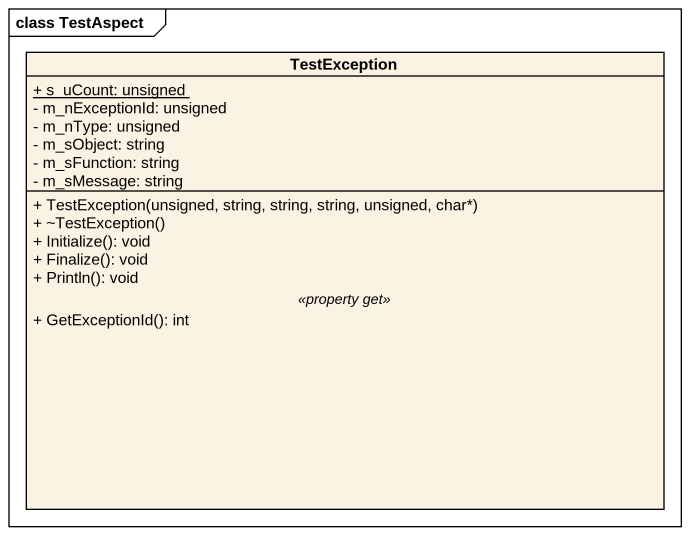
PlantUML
@startuml
mainframe class TestAspect
hide circle
hide empty members
skinparam classAttributeIconSize 0
class TestException {
  {static} + s_uCount: unsigned
  - m_nExceptionId: unsigned
  - m_nType: unsigned
  - m_sObject: string
  - m_sFunction: string
  - m_sMessage: string
  --
  + TestException(unsigned, string, string, string, unsigned, char*)
  + ~TestException()
  + Initialize(): void
  + Finalize(): void
  + Println(): void
  .. <<property get>> ..
  + GetExceptionId(): int
}
@enduml
